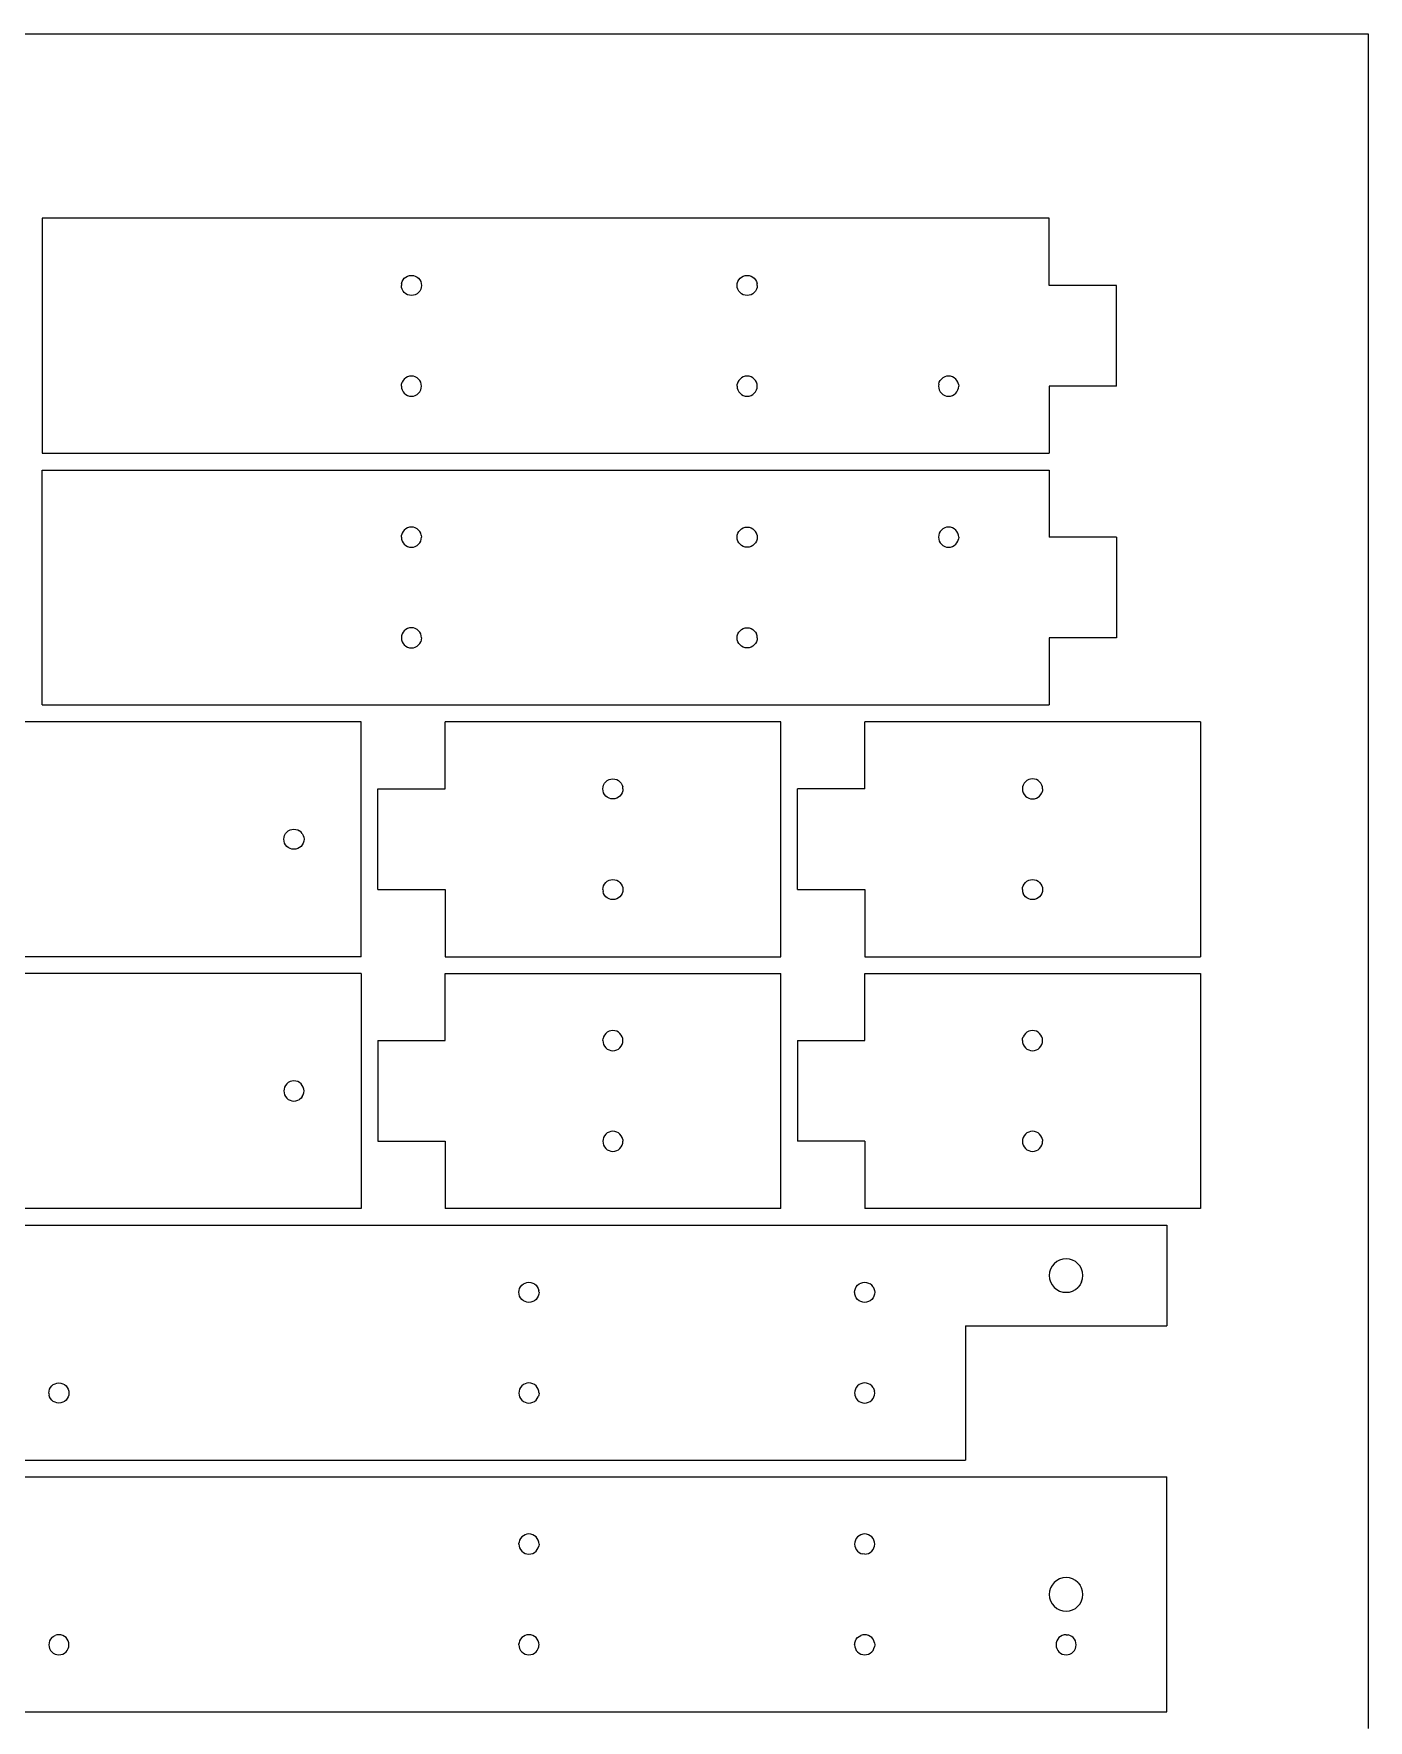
# Model space of a CAD drawing. Extents: x -122 to 122, y -61 to 61.
# Drawn here: x 82.2 to 122, y 10.7 to 61 of the extents above; entities that cross this region are included whole.
import ezdxf

# ---------------------------------------------------------------- set-up
doc = ezdxf.new("R2010")
doc.units = 0

msp = doc.modelspace()

# ---------------------------------------------------------------- linework, layer by layer
for p, q in [((-122.046, 60.991), (121.954, 60.991)), ((121.954, 60.991), (121.954, 10.491)), ((112.454, 55.491), (82.454, 55.491)), ((82.454, 55.491), (82.454, 48.491)), ((112.454, 53.491), (112.454, 55.491)), ((93.287, 53.74), (93.339, 53.768)), ((93.339, 53.768), (93.395, 53.785)), ((93.395, 53.785), (93.454, 53.791)), ((93.454, 53.791), (93.512, 53.785)), ((93.512, 53.785), (93.569, 53.768)), ((93.569, 53.768), (93.62, 53.74)), ((103.287, 53.74), (103.339, 53.768)), ((103.339, 53.768), (103.395, 53.785)), ((103.395, 53.785), (103.454, 53.791)), ((103.454, 53.791), (103.512, 53.785)), ((103.512, 53.785), (103.569, 53.768)), ((103.569, 53.768), (103.62, 53.74)), ((93.16, 53.549), (93.154, 53.491)), ((93.16, 53.432), (93.154, 53.491)), ((93.154, 53.491), (93.154, 53.491)), ((93.16, 53.549), (93.177, 53.606)), ((93.177, 53.376), (93.16, 53.432)), ((93.177, 53.606), (93.204, 53.657)), ((93.204, 53.324), (93.177, 53.376)), ((93.204, 53.657), (93.242, 53.703)), ((93.242, 53.279), (93.204, 53.324)), ((93.242, 53.703), (93.287, 53.74)), ((93.287, 53.241), (93.242, 53.279)), ((93.62, 53.74), (93.666, 53.703)), ((93.666, 53.279), (93.62, 53.241)), ((93.666, 53.703), (93.703, 53.657)), ((93.703, 53.324), (93.666, 53.279)), ((93.703, 53.657), (93.731, 53.606)), ((93.731, 53.376), (93.703, 53.324)), ((93.731, 53.606), (93.748, 53.549)), ((93.748, 53.432), (93.731, 53.376)), ((93.748, 53.549), (93.754, 53.491)), ((93.754, 53.491), (93.748, 53.432)), ((93.754, 53.491), (93.754, 53.491)), ((103.154, 53.491), (103.16, 53.549)), ((103.16, 53.432), (103.154, 53.491)), ((103.154, 53.491), (103.154, 53.491)), ((103.16, 53.549), (103.177, 53.606)), ((103.177, 53.376), (103.16, 53.432)), ((103.177, 53.606), (103.204, 53.657)), ((103.204, 53.324), (103.177, 53.376)), ((103.204, 53.657), (103.242, 53.703)), ((103.242, 53.279), (103.204, 53.324)), ((103.242, 53.703), (103.287, 53.74)), ((103.287, 53.241), (103.242, 53.279)), ((103.62, 53.74), (103.666, 53.703)), ((103.666, 53.279), (103.62, 53.241)), ((103.666, 53.703), (103.703, 53.657)), ((103.703, 53.324), (103.666, 53.279)), ((103.703, 53.657), (103.731, 53.606)), ((103.731, 53.376), (103.703, 53.324)), ((103.731, 53.606), (103.748, 53.549)), ((103.748, 53.432), (103.731, 53.376)), ((103.754, 53.491), (103.748, 53.549)), ((103.754, 53.491), (103.748, 53.432)), ((103.754, 53.491), (103.754, 53.491)), ((114.454, 53.491), (112.454, 53.491)), ((114.454, 50.491), (114.454, 53.491)), ((93.339, 53.214), (93.287, 53.241)), ((93.395, 53.197), (93.339, 53.214)), ((93.454, 53.191), (93.395, 53.197)), ((93.512, 53.197), (93.454, 53.191)), ((93.569, 53.214), (93.512, 53.197)), ((93.62, 53.241), (93.569, 53.214)), ((103.339, 53.214), (103.287, 53.241)), ((103.395, 53.197), (103.339, 53.214)), ((103.454, 53.191), (103.395, 53.197)), ((103.512, 53.197), (103.454, 53.191)), ((103.569, 53.214), (103.512, 53.197)), ((103.62, 53.241), (103.569, 53.214)), ((93.339, 50.768), (93.287, 50.74)), ((93.395, 50.785), (93.339, 50.768)), ((93.454, 50.791), (93.395, 50.785)), ((93.512, 50.785), (93.454, 50.791)), ((93.569, 50.768), (93.512, 50.785)), ((93.62, 50.74), (93.569, 50.768)), ((103.339, 50.768), (103.287, 50.74)), ((103.395, 50.785), (103.339, 50.768)), ((103.454, 50.791), (103.395, 50.785)), ((103.512, 50.785), (103.454, 50.791)), ((103.569, 50.768), (103.512, 50.785)), ((103.62, 50.74), (103.569, 50.768)), ((109.339, 50.768), (109.287, 50.74)), ((109.395, 50.785), (109.339, 50.768)), ((109.454, 50.791), (109.395, 50.785)), ((109.512, 50.785), (109.454, 50.791)), ((109.569, 50.768), (109.512, 50.785)), ((109.62, 50.74), (109.569, 50.768)), ((93.154, 50.491), (93.16, 50.549)), ((93.154, 50.491), (93.154, 50.491)), ((93.154, 50.491), (93.16, 50.432)), ((93.16, 50.549), (93.177, 50.606)), ((93.16, 50.432), (93.177, 50.376)), ((93.204, 50.657), (93.177, 50.606)), ((93.177, 50.376), (93.204, 50.324)), ((93.242, 50.703), (93.204, 50.657)), ((93.204, 50.324), (93.242, 50.279)), ((93.287, 50.74), (93.242, 50.703)), ((93.242, 50.279), (93.287, 50.241)), ((93.666, 50.703), (93.62, 50.74)), ((93.62, 50.241), (93.666, 50.279)), ((93.703, 50.657), (93.666, 50.703)), ((93.666, 50.279), (93.703, 50.324)), ((93.731, 50.606), (93.703, 50.657)), ((93.703, 50.324), (93.731, 50.376)), ((93.748, 50.549), (93.731, 50.606)), ((93.731, 50.376), (93.748, 50.432)), ((93.754, 50.491), (93.748, 50.549)), ((93.748, 50.432), (93.754, 50.491)), ((93.754, 50.491), (93.754, 50.491)), ((103.154, 50.491), (103.16, 50.549)), ((103.154, 50.491), (103.154, 50.491)), ((103.154, 50.491), (103.16, 50.432)), ((103.177, 50.606), (103.16, 50.549)), ((103.16, 50.432), (103.177, 50.376)), ((103.204, 50.657), (103.177, 50.606)), ((103.177, 50.376), (103.204, 50.324)), ((103.242, 50.703), (103.204, 50.657)), ((103.204, 50.324), (103.242, 50.279)), ((103.287, 50.74), (103.242, 50.703)), ((103.242, 50.279), (103.287, 50.241)), ((103.666, 50.703), (103.62, 50.74)), ((103.62, 50.241), (103.666, 50.279)), ((103.703, 50.657), (103.666, 50.703)), ((103.666, 50.279), (103.703, 50.324)), ((103.731, 50.606), (103.703, 50.657)), ((103.703, 50.324), (103.731, 50.376)), ((103.748, 50.549), (103.731, 50.606)), ((103.731, 50.376), (103.748, 50.432)), ((103.754, 50.491), (103.748, 50.549)), ((103.748, 50.432), (103.754, 50.491)), ((103.754, 50.491), (103.754, 50.491)), ((109.16, 50.549), (109.154, 50.491)), ((109.154, 50.491), (109.154, 50.491)), ((109.154, 50.491), (109.16, 50.432)), ((109.16, 50.549), (109.177, 50.606)), ((109.16, 50.432), (109.177, 50.376)), ((109.177, 50.606), (109.204, 50.657)), ((109.177, 50.376), (109.204, 50.324)), ((109.242, 50.703), (109.204, 50.657)), ((109.204, 50.324), (109.242, 50.279)), ((109.287, 50.74), (109.242, 50.703)), ((109.242, 50.279), (109.287, 50.241)), ((109.666, 50.703), (109.62, 50.74)), ((109.62, 50.241), (109.666, 50.279)), ((109.703, 50.657), (109.666, 50.703)), ((109.666, 50.279), (109.703, 50.324)), ((109.731, 50.606), (109.703, 50.657)), ((109.703, 50.324), (109.731, 50.376)), ((109.748, 50.549), (109.731, 50.606)), ((109.731, 50.376), (109.748, 50.432)), ((109.748, 50.549), (109.754, 50.491)), ((109.748, 50.432), (109.754, 50.491)), ((109.754, 50.491), (109.754, 50.491)), ((112.454, 50.491), (112.454, 48.491)), ((114.454, 50.491), (112.454, 50.491)), ((93.287, 50.241), (93.339, 50.214)), ((93.339, 50.214), (93.395, 50.197)), ((93.395, 50.197), (93.454, 50.191)), ((93.454, 50.191), (93.512, 50.197)), ((93.512, 50.197), (93.569, 50.214)), ((93.569, 50.214), (93.62, 50.241)), ((103.287, 50.241), (103.339, 50.214)), ((103.339, 50.214), (103.395, 50.197)), ((103.395, 50.197), (103.454, 50.191)), ((103.454, 50.191), (103.512, 50.197)), ((103.512, 50.197), (103.569, 50.214)), ((103.569, 50.214), (103.62, 50.241)), ((109.287, 50.241), (109.339, 50.214)), ((109.339, 50.214), (109.395, 50.197)), ((109.395, 50.197), (109.454, 50.191)), ((109.454, 50.191), (109.512, 50.197)), ((109.512, 50.197), (109.569, 50.214)), ((109.569, 50.214), (109.62, 50.241)), ((82.454, 48.491), (112.454, 48.491)), ((82.454, 47.991), (112.454, 47.991)), ((82.454, 40.991), (82.454, 47.991)), ((112.454, 47.991), (112.454, 45.991)), ((93.287, 46.24), (93.242, 46.203)), ((93.339, 46.268), (93.287, 46.24)), ((93.395, 46.285), (93.339, 46.268)), ((93.454, 46.291), (93.395, 46.285)), ((93.512, 46.285), (93.454, 46.291)), ((93.569, 46.268), (93.512, 46.285)), ((93.621, 46.24), (93.569, 46.268)), ((93.666, 46.203), (93.621, 46.24)), ((103.242, 46.203), (103.287, 46.24)), ((103.287, 46.24), (103.339, 46.268)), ((103.339, 46.268), (103.395, 46.285)), ((103.395, 46.285), (103.454, 46.291)), ((103.454, 46.291), (103.512, 46.285)), ((103.512, 46.285), (103.569, 46.268)), ((103.569, 46.268), (103.621, 46.24)), ((103.621, 46.24), (103.666, 46.203)), ((109.287, 46.24), (109.242, 46.203)), ((109.339, 46.268), (109.287, 46.24)), ((109.395, 46.285), (109.339, 46.268)), ((109.454, 46.291), (109.395, 46.285)), ((109.512, 46.285), (109.454, 46.291)), ((109.569, 46.268), (109.512, 46.285)), ((109.621, 46.24), (109.569, 46.268)), ((109.666, 46.203), (109.621, 46.24)), ((93.154, 45.991), (93.16, 46.049)), ((93.154, 45.991), (93.154, 45.991)), ((93.154, 45.991), (93.16, 45.932)), ((93.177, 46.106), (93.16, 46.049)), ((93.16, 45.932), (93.177, 45.876)), ((93.204, 46.157), (93.177, 46.106)), ((93.177, 45.876), (93.204, 45.824)), ((93.242, 46.203), (93.204, 46.157)), ((93.204, 45.824), (93.242, 45.779)), ((93.242, 45.779), (93.287, 45.741)), ((93.287, 45.741), (93.339, 45.714)), ((93.569, 45.714), (93.621, 45.741)), ((93.621, 45.741), (93.666, 45.779)), ((93.703, 46.157), (93.666, 46.203)), ((93.666, 45.779), (93.703, 45.824)), ((93.731, 46.106), (93.703, 46.157)), ((93.703, 45.824), (93.731, 45.876)), ((93.748, 46.049), (93.731, 46.106)), ((93.731, 45.876), (93.748, 45.932)), ((93.748, 46.049), (93.754, 45.991)), ((93.748, 45.932), (93.754, 45.991)), ((93.754, 45.991), (93.754, 45.991)), ((103.154, 45.991), (103.16, 46.049)), ((103.16, 45.932), (103.154, 45.991)), ((103.154, 45.991), (103.154, 45.991)), ((103.16, 46.049), (103.177, 46.106)), ((103.177, 45.876), (103.16, 45.932)), ((103.177, 46.106), (103.204, 46.157)), ((103.204, 45.824), (103.177, 45.876)), ((103.204, 46.157), (103.242, 46.203)), ((103.242, 45.779), (103.204, 45.824)), ((103.287, 45.741), (103.242, 45.779)), ((103.339, 45.714), (103.287, 45.741)), ((103.621, 45.741), (103.569, 45.714)), ((103.666, 45.779), (103.621, 45.741)), ((103.666, 46.203), (103.703, 46.157)), ((103.703, 45.824), (103.666, 45.779)), ((103.731, 46.106), (103.703, 46.157)), ((103.731, 45.876), (103.703, 45.824)), ((103.748, 46.049), (103.731, 46.106)), ((103.748, 45.932), (103.731, 45.876)), ((103.748, 46.049), (103.754, 45.991)), ((103.754, 45.991), (103.748, 45.932)), ((103.754, 45.991), (103.754, 45.991)), ((109.16, 46.049), (109.154, 45.991)), ((109.154, 45.991), (109.16, 45.932)), ((109.154, 45.991), (109.154, 45.991)), ((109.177, 46.106), (109.16, 46.049)), ((109.16, 45.932), (109.177, 45.876)), ((109.204, 46.157), (109.177, 46.106)), ((109.177, 45.876), (109.204, 45.824)), ((109.242, 46.203), (109.204, 46.157)), ((109.204, 45.824), (109.242, 45.779)), ((109.242, 45.779), (109.287, 45.741)), ((109.287, 45.741), (109.339, 45.714)), ((109.569, 45.714), (109.621, 45.741)), ((109.621, 45.741), (109.666, 45.779)), ((109.703, 46.157), (109.666, 46.203)), ((109.666, 45.779), (109.703, 45.824)), ((109.731, 46.106), (109.703, 46.157)), ((109.703, 45.824), (109.731, 45.876)), ((109.748, 46.049), (109.731, 46.106)), ((109.731, 45.876), (109.748, 45.932)), ((109.754, 45.991), (109.748, 46.049)), ((109.754, 45.991), (109.748, 45.932)), ((109.754, 45.991), (109.754, 45.991)), ((114.454, 45.991), (112.454, 45.991)), ((114.454, 45.991), (114.454, 42.991)), ((93.339, 45.714), (93.395, 45.697)), ((93.395, 45.697), (93.454, 45.691)), ((93.454, 45.691), (93.512, 45.697)), ((93.512, 45.697), (93.569, 45.714)), ((103.395, 45.697), (103.339, 45.714)), ((103.454, 45.691), (103.395, 45.697)), ((103.512, 45.697), (103.454, 45.691)), ((103.569, 45.714), (103.512, 45.697)), ((109.339, 45.714), (109.395, 45.697)), ((109.395, 45.697), (109.454, 45.691)), ((109.454, 45.691), (109.512, 45.697)), ((109.512, 45.697), (109.569, 45.714)), ((93.287, 43.24), (93.242, 43.203)), ((93.339, 43.268), (93.287, 43.24)), ((93.395, 43.285), (93.339, 43.268)), ((93.454, 43.291), (93.395, 43.285)), ((93.512, 43.285), (93.454, 43.291)), ((93.569, 43.268), (93.512, 43.285)), ((93.621, 43.24), (93.569, 43.268)), ((93.666, 43.203), (93.621, 43.24)), ((103.242, 43.203), (103.287, 43.24)), ((103.287, 43.24), (103.339, 43.268)), ((103.339, 43.268), (103.395, 43.285)), ((103.395, 43.285), (103.454, 43.291)), ((103.454, 43.291), (103.512, 43.285)), ((103.512, 43.285), (103.569, 43.268)), ((103.569, 43.268), (103.621, 43.24)), ((103.621, 43.24), (103.666, 43.203)), ((93.16, 43.049), (93.154, 42.991)), ((93.154, 42.991), (93.16, 42.932)), ((93.177, 43.106), (93.16, 43.049)), ((93.16, 42.932), (93.177, 42.876)), ((93.204, 43.157), (93.177, 43.106)), ((93.177, 42.876), (93.204, 42.824)), ((93.242, 43.203), (93.204, 43.157)), ((93.204, 42.824), (93.242, 42.779)), ((93.242, 42.779), (93.287, 42.741)), ((93.287, 42.741), (93.339, 42.714)), ((93.339, 42.714), (93.395, 42.697)), ((93.512, 42.697), (93.569, 42.714)), ((93.569, 42.714), (93.621, 42.741)), ((93.621, 42.741), (93.666, 42.779)), ((93.703, 43.157), (93.666, 43.203)), ((93.666, 42.779), (93.703, 42.824)), ((93.731, 43.106), (93.703, 43.157)), ((93.703, 42.824), (93.731, 42.876)), ((93.748, 43.049), (93.731, 43.106)), ((93.748, 42.932), (93.731, 42.876)), ((93.754, 42.991), (93.748, 43.049)), ((93.754, 42.991), (93.748, 42.932)), ((103.154, 42.991), (103.16, 43.049)), ((103.16, 42.932), (103.154, 42.991)), ((103.16, 43.049), (103.177, 43.106)), ((103.177, 42.876), (103.16, 42.932)), ((103.177, 43.106), (103.204, 43.157)), ((103.204, 42.824), (103.177, 42.876)), ((103.204, 43.157), (103.242, 43.203)), ((103.242, 42.779), (103.204, 42.824)), ((103.287, 42.741), (103.242, 42.779)), ((103.339, 42.714), (103.287, 42.741)), ((103.395, 42.697), (103.339, 42.714)), ((103.569, 42.714), (103.512, 42.697)), ((103.621, 42.741), (103.569, 42.714)), ((103.666, 42.779), (103.621, 42.741)), ((103.666, 43.203), (103.703, 43.157)), ((103.703, 42.824), (103.666, 42.779)), ((103.703, 43.157), (103.731, 43.106)), ((103.731, 42.876), (103.703, 42.824)), ((103.748, 43.049), (103.731, 43.106)), ((103.748, 42.932), (103.731, 42.876)), ((103.754, 42.991), (103.748, 43.049)), ((103.754, 42.991), (103.748, 42.932)), ((112.454, 42.991), (112.454, 40.991)), ((114.454, 42.991), (112.454, 42.991)), ((93.395, 42.697), (93.454, 42.691)), ((93.454, 42.691), (93.512, 42.697)), ((103.454, 42.691), (103.395, 42.697)), ((103.512, 42.697), (103.454, 42.691)), ((82.454, 40.991), (112.454, 40.991)), ((91.954, 40.491), (11.954, 40.491)), ((91.954, 33.491), (91.954, 40.491)), ((94.454, 38.491), (94.454, 40.491)), ((104.454, 40.491), (94.454, 40.491)), ((104.454, 33.491), (104.454, 40.491)), ((106.954, 38.491), (106.954, 40.491)), ((116.954, 40.491), (106.954, 40.491)), ((116.954, 40.491), (116.954, 33.491)), ((99.204, 38.657), (99.242, 38.703)), ((99.242, 38.703), (99.287, 38.74)), ((99.287, 38.74), (99.339, 38.768)), ((99.339, 38.768), (99.395, 38.785)), ((99.395, 38.785), (99.454, 38.791)), ((99.454, 38.791), (99.512, 38.785)), ((99.512, 38.785), (99.569, 38.768)), ((99.569, 38.768), (99.621, 38.74)), ((99.621, 38.74), (99.666, 38.703)), ((99.666, 38.703), (99.703, 38.657)), ((111.742, 38.703), (111.704, 38.657)), ((111.787, 38.74), (111.742, 38.703)), ((111.839, 38.768), (111.787, 38.74)), ((111.895, 38.785), (111.839, 38.768)), ((111.954, 38.791), (111.895, 38.785)), ((112.012, 38.785), (111.954, 38.791)), ((112.069, 38.768), (112.012, 38.785)), ((112.121, 38.74), (112.069, 38.768)), ((112.166, 38.703), (112.121, 38.74)), ((112.203, 38.657), (112.166, 38.703)), ((92.454, 35.491), (92.454, 38.491)), ((92.454, 38.491), (94.454, 38.491)), ((99.154, 38.491), (99.16, 38.549)), ((99.16, 38.432), (99.154, 38.491)), ((99.154, 38.491), (99.154, 38.491)), ((99.16, 38.549), (99.177, 38.606)), ((99.177, 38.376), (99.16, 38.432)), ((99.177, 38.606), (99.204, 38.657)), ((99.204, 38.324), (99.177, 38.376)), ((99.242, 38.279), (99.204, 38.324)), ((99.287, 38.241), (99.242, 38.279)), ((99.339, 38.214), (99.287, 38.241)), ((99.395, 38.197), (99.339, 38.214)), ((99.454, 38.191), (99.395, 38.197)), ((99.512, 38.197), (99.454, 38.191)), ((99.569, 38.214), (99.512, 38.197)), ((99.621, 38.241), (99.569, 38.214)), ((99.666, 38.279), (99.621, 38.241)), ((99.703, 38.324), (99.666, 38.279)), ((99.703, 38.657), (99.731, 38.606)), ((99.731, 38.376), (99.703, 38.324)), ((99.731, 38.606), (99.748, 38.549)), ((99.748, 38.432), (99.731, 38.376)), ((99.754, 38.491), (99.748, 38.549)), ((99.754, 38.491), (99.748, 38.432)), ((99.754, 38.491), (99.754, 38.491)), ((106.954, 38.491), (104.954, 38.491)), ((104.954, 35.491), (104.954, 38.491)), ((111.66, 38.549), (111.654, 38.491)), ((111.654, 38.491), (111.66, 38.432)), ((111.654, 38.491), (111.654, 38.491)), ((111.677, 38.606), (111.66, 38.549)), ((111.66, 38.432), (111.677, 38.376)), ((111.704, 38.657), (111.677, 38.606)), ((111.677, 38.376), (111.704, 38.324)), ((111.704, 38.324), (111.742, 38.279)), ((111.742, 38.279), (111.787, 38.241)), ((111.787, 38.241), (111.839, 38.214)), ((111.839, 38.214), (111.895, 38.197)), ((111.895, 38.197), (111.954, 38.191)), ((111.954, 38.191), (112.012, 38.197)), ((112.012, 38.197), (112.069, 38.214)), ((112.069, 38.214), (112.121, 38.241)), ((112.121, 38.241), (112.166, 38.279)), ((112.166, 38.279), (112.203, 38.324)), ((112.231, 38.606), (112.203, 38.657)), ((112.203, 38.324), (112.231, 38.376)), ((112.248, 38.549), (112.231, 38.606)), ((112.248, 38.432), (112.231, 38.376)), ((112.254, 38.491), (112.248, 38.549)), ((112.254, 38.491), (112.248, 38.432)), ((112.254, 38.491), (112.254, 38.491)), ((89.704, 37.158), (89.742, 37.203)), ((89.742, 37.203), (89.787, 37.24)), ((89.787, 37.24), (89.839, 37.268)), ((89.839, 37.268), (89.895, 37.285)), ((89.895, 37.285), (89.954, 37.291)), ((89.954, 37.291), (90.012, 37.285)), ((90.012, 37.285), (90.069, 37.268)), ((90.069, 37.268), (90.121, 37.24)), ((90.166, 37.203), (90.121, 37.24)), ((90.203, 37.158), (90.166, 37.203)), ((89.654, 36.991), (89.66, 37.049)), ((89.66, 36.932), (89.654, 36.991)), ((89.66, 37.049), (89.677, 37.106)), ((89.677, 36.876), (89.66, 36.932)), ((89.677, 37.106), (89.704, 37.158)), ((89.704, 36.824), (89.677, 36.876)), ((89.742, 36.779), (89.704, 36.824)), ((89.787, 36.741), (89.742, 36.779)), ((89.839, 36.714), (89.787, 36.741)), ((89.895, 36.697), (89.839, 36.714)), ((89.954, 36.691), (89.895, 36.697)), ((90.012, 36.697), (89.954, 36.691)), ((90.069, 36.714), (90.012, 36.697)), ((90.121, 36.741), (90.069, 36.714)), ((90.166, 36.779), (90.121, 36.741)), ((90.203, 36.824), (90.166, 36.779)), ((90.203, 37.158), (90.231, 37.106)), ((90.231, 36.876), (90.203, 36.824)), ((90.231, 37.106), (90.248, 37.049)), ((90.248, 36.932), (90.231, 36.876)), ((90.248, 37.049), (90.254, 36.991)), ((90.254, 36.991), (90.248, 36.932)), ((99.204, 35.657), (99.242, 35.703)), ((99.242, 35.703), (99.287, 35.74)), ((99.287, 35.74), (99.339, 35.768)), ((99.339, 35.768), (99.395, 35.785)), ((99.395, 35.785), (99.454, 35.791)), ((99.454, 35.791), (99.512, 35.785)), ((99.512, 35.785), (99.569, 35.768)), ((99.569, 35.768), (99.621, 35.74)), ((99.621, 35.74), (99.666, 35.703)), ((99.666, 35.703), (99.703, 35.657)), ((111.704, 35.657), (111.742, 35.703)), ((111.742, 35.703), (111.787, 35.74)), ((111.787, 35.74), (111.839, 35.768)), ((111.839, 35.768), (111.895, 35.785)), ((111.895, 35.785), (111.954, 35.791)), ((111.954, 35.791), (112.012, 35.785)), ((112.012, 35.785), (112.069, 35.768)), ((112.069, 35.768), (112.121, 35.74)), ((112.121, 35.74), (112.166, 35.703)), ((112.166, 35.703), (112.203, 35.657)), ((92.454, 35.491), (94.454, 35.491)), ((94.454, 35.491), (94.454, 33.491)), ((99.154, 35.491), (99.16, 35.549)), ((99.154, 35.491), (99.16, 35.432)), ((99.16, 35.549), (99.177, 35.606)), ((99.177, 35.376), (99.16, 35.432)), ((99.177, 35.606), (99.204, 35.657)), ((99.204, 35.324), (99.177, 35.376)), ((99.242, 35.279), (99.204, 35.324)), ((99.287, 35.241), (99.242, 35.279)), ((99.339, 35.214), (99.287, 35.241)), ((99.395, 35.197), (99.339, 35.214)), ((99.454, 35.191), (99.395, 35.197)), ((99.512, 35.197), (99.454, 35.191)), ((99.569, 35.214), (99.512, 35.197)), ((99.621, 35.241), (99.569, 35.214)), ((99.666, 35.279), (99.621, 35.241)), ((99.703, 35.324), (99.666, 35.279)), ((99.703, 35.657), (99.731, 35.606)), ((99.731, 35.376), (99.703, 35.324)), ((99.731, 35.606), (99.748, 35.549)), ((99.748, 35.432), (99.731, 35.376)), ((99.748, 35.549), (99.754, 35.491)), ((99.754, 35.491), (99.748, 35.432)), ((104.954, 35.491), (106.954, 35.491)), ((106.954, 35.491), (106.954, 33.491)), ((111.654, 35.491), (111.66, 35.549)), ((111.654, 35.491), (111.66, 35.432)), ((111.66, 35.549), (111.677, 35.606)), ((111.66, 35.432), (111.677, 35.376)), ((111.677, 35.606), (111.704, 35.657)), ((111.704, 35.324), (111.677, 35.376)), ((111.742, 35.279), (111.704, 35.324)), ((111.787, 35.241), (111.742, 35.279)), ((111.839, 35.214), (111.787, 35.241)), ((111.895, 35.197), (111.839, 35.214)), ((111.954, 35.191), (111.895, 35.197)), ((112.012, 35.197), (111.954, 35.191)), ((112.069, 35.214), (112.012, 35.197)), ((112.121, 35.241), (112.069, 35.214)), ((112.166, 35.279), (112.121, 35.241)), ((112.203, 35.324), (112.166, 35.279)), ((112.203, 35.657), (112.231, 35.606)), ((112.231, 35.376), (112.203, 35.324)), ((112.231, 35.606), (112.248, 35.549)), ((112.248, 35.432), (112.231, 35.376)), ((112.248, 35.549), (112.254, 35.491)), ((112.254, 35.491), (112.248, 35.432)), ((91.954, 33.491), (11.954, 33.491)), ((94.454, 33.491), (104.454, 33.491)), ((106.954, 33.491), (116.954, 33.491)), ((91.954, 32.991), (11.954, 32.991)), ((91.954, 32.991), (91.954, 25.991)), ((94.454, 30.991), (94.454, 32.991)), ((94.454, 32.991), (104.454, 32.991)), ((104.454, 25.991), (104.454, 32.991)), ((106.954, 32.991), (116.954, 32.991)), ((106.954, 30.991), (106.954, 32.991)), ((116.954, 32.991), (116.954, 25.991)), ((99.204, 31.157), (99.177, 31.106)), ((99.242, 31.203), (99.204, 31.157)), ((99.287, 31.24), (99.242, 31.203)), ((99.339, 31.268), (99.287, 31.24)), ((99.395, 31.285), (99.339, 31.268)), ((99.454, 31.291), (99.395, 31.285)), ((99.512, 31.285), (99.454, 31.291)), ((99.569, 31.268), (99.512, 31.285)), ((99.621, 31.24), (99.569, 31.268)), ((99.666, 31.203), (99.621, 31.24)), ((99.703, 31.157), (99.666, 31.203)), ((99.731, 31.106), (99.703, 31.157)), ((111.704, 31.157), (111.677, 31.106)), ((111.742, 31.203), (111.704, 31.157)), ((111.787, 31.24), (111.742, 31.203)), ((111.839, 31.268), (111.787, 31.24)), ((111.895, 31.285), (111.839, 31.268)), ((111.954, 31.291), (111.895, 31.285)), ((112.012, 31.285), (111.954, 31.291)), ((112.069, 31.268), (112.012, 31.285)), ((112.121, 31.24), (112.069, 31.268)), ((112.166, 31.203), (112.121, 31.24)), ((112.203, 31.157), (112.166, 31.203)), ((112.231, 31.106), (112.203, 31.157)), ((92.454, 30.991), (92.454, 27.991)), ((92.454, 30.991), (94.454, 30.991)), ((99.154, 30.991), (99.16, 31.049)), ((99.154, 30.991), (99.16, 30.932)), ((99.154, 30.991), (99.154, 30.991)), ((99.177, 31.106), (99.16, 31.049)), ((99.16, 30.932), (99.177, 30.876)), ((99.177, 30.876), (99.204, 30.824)), ((99.204, 30.824), (99.242, 30.779)), ((99.242, 30.779), (99.287, 30.741)), ((99.287, 30.741), (99.339, 30.714)), ((99.339, 30.714), (99.395, 30.697)), ((99.395, 30.697), (99.454, 30.691)), ((99.454, 30.691), (99.512, 30.697)), ((99.512, 30.697), (99.569, 30.714)), ((99.569, 30.714), (99.621, 30.741)), ((99.621, 30.741), (99.666, 30.779)), ((99.666, 30.779), (99.703, 30.824)), ((99.703, 30.824), (99.731, 30.876)), ((99.748, 31.049), (99.731, 31.106)), ((99.731, 30.876), (99.748, 30.932)), ((99.754, 30.991), (99.748, 31.049)), ((99.748, 30.932), (99.754, 30.991)), ((99.754, 30.991), (99.754, 30.991)), ((104.954, 30.991), (106.954, 30.991)), ((104.954, 30.991), (104.954, 27.991)), ((111.654, 30.991), (111.66, 31.049)), ((111.654, 30.991), (111.654, 30.991)), ((111.654, 30.991), (111.66, 30.932)), ((111.66, 31.049), (111.677, 31.106)), ((111.66, 30.932), (111.677, 30.876)), ((111.677, 30.876), (111.704, 30.824)), ((111.704, 30.824), (111.742, 30.779)), ((111.742, 30.779), (111.787, 30.741)), ((111.787, 30.741), (111.839, 30.714)), ((111.839, 30.714), (111.895, 30.697)), ((111.895, 30.697), (111.954, 30.691)), ((111.954, 30.691), (112.012, 30.697)), ((112.012, 30.697), (112.069, 30.714)), ((112.069, 30.714), (112.121, 30.741)), ((112.121, 30.741), (112.166, 30.779)), ((112.166, 30.779), (112.203, 30.824)), ((112.203, 30.824), (112.231, 30.876)), ((112.248, 31.049), (112.231, 31.106)), ((112.231, 30.876), (112.248, 30.932)), ((112.254, 30.991), (112.248, 31.049)), ((112.248, 30.932), (112.254, 30.991)), ((112.254, 30.991), (112.254, 30.991)), ((89.704, 29.657), (89.677, 29.606)), ((89.742, 29.703), (89.704, 29.657)), ((89.787, 29.74), (89.742, 29.703)), ((89.839, 29.768), (89.787, 29.74)), ((89.895, 29.785), (89.839, 29.768)), ((89.954, 29.791), (89.895, 29.785)), ((90.012, 29.785), (89.954, 29.791)), ((90.069, 29.768), (90.012, 29.785)), ((90.121, 29.74), (90.069, 29.768)), ((90.166, 29.703), (90.121, 29.74)), ((90.203, 29.657), (90.166, 29.703)), ((90.231, 29.606), (90.203, 29.657)), ((89.66, 29.549), (89.654, 29.491)), ((89.654, 29.491), (89.66, 29.432)), ((89.677, 29.606), (89.66, 29.549)), ((89.66, 29.432), (89.677, 29.376)), ((89.677, 29.376), (89.704, 29.324)), ((89.704, 29.324), (89.742, 29.279)), ((89.742, 29.279), (89.787, 29.241)), ((89.787, 29.241), (89.839, 29.214)), ((89.839, 29.214), (89.895, 29.197)), ((89.895, 29.197), (89.954, 29.191)), ((89.954, 29.191), (90.012, 29.197)), ((90.012, 29.197), (90.069, 29.214)), ((90.069, 29.214), (90.121, 29.241)), ((90.166, 29.279), (90.121, 29.241)), ((90.203, 29.324), (90.166, 29.279)), ((90.203, 29.324), (90.231, 29.376)), ((90.248, 29.549), (90.231, 29.606)), ((90.231, 29.376), (90.248, 29.432)), ((90.254, 29.491), (90.248, 29.549)), ((90.248, 29.432), (90.254, 29.491)), ((99.204, 28.157), (99.177, 28.106)), ((99.242, 28.203), (99.204, 28.157)), ((99.287, 28.24), (99.242, 28.203)), ((99.339, 28.268), (99.287, 28.24)), ((99.395, 28.285), (99.339, 28.268)), ((99.454, 28.291), (99.395, 28.285)), ((99.512, 28.285), (99.454, 28.291)), ((99.569, 28.268), (99.512, 28.285)), ((99.621, 28.24), (99.569, 28.268)), ((99.666, 28.203), (99.621, 28.24)), ((99.703, 28.157), (99.666, 28.203)), ((99.731, 28.106), (99.703, 28.157)), ((111.704, 28.157), (111.677, 28.106)), ((111.742, 28.203), (111.704, 28.157)), ((111.787, 28.24), (111.742, 28.203)), ((111.839, 28.268), (111.787, 28.24)), ((111.895, 28.285), (111.839, 28.268)), ((111.954, 28.291), (111.895, 28.285)), ((112.012, 28.285), (111.954, 28.291)), ((112.069, 28.268), (112.012, 28.285)), ((112.121, 28.24), (112.069, 28.268)), ((112.166, 28.203), (112.121, 28.24)), ((112.203, 28.157), (112.166, 28.203)), ((112.231, 28.106), (112.203, 28.157)), ((92.454, 27.991), (94.454, 27.991)), ((94.454, 27.991), (94.454, 25.991)), ((99.16, 28.049), (99.154, 27.991)), ((99.154, 27.991), (99.154, 27.991)), ((99.154, 27.991), (99.16, 27.932)), ((99.177, 28.106), (99.16, 28.049)), ((99.16, 27.932), (99.177, 27.876)), ((99.177, 27.876), (99.204, 27.824)), ((99.204, 27.824), (99.242, 27.779)), ((99.242, 27.779), (99.287, 27.741)), ((99.287, 27.741), (99.339, 27.714)), ((99.339, 27.714), (99.395, 27.697)), ((99.395, 27.697), (99.454, 27.691)), ((99.454, 27.691), (99.512, 27.697)), ((99.512, 27.697), (99.569, 27.714)), ((99.569, 27.714), (99.621, 27.741)), ((99.621, 27.741), (99.666, 27.779)), ((99.666, 27.779), (99.703, 27.824)), ((99.703, 27.824), (99.731, 27.876)), ((99.748, 28.049), (99.731, 28.106)), ((99.731, 27.876), (99.748, 27.932)), ((99.748, 28.049), (99.754, 27.991)), ((99.748, 27.932), (99.754, 27.991)), ((99.754, 27.991), (99.754, 27.991)), ((106.954, 27.991), (104.954, 27.991)), ((106.954, 27.991), (106.954, 25.991)), ((111.66, 28.049), (111.654, 27.991)), ((111.654, 27.991), (111.654, 27.991)), ((111.654, 27.991), (111.66, 27.932)), ((111.677, 28.106), (111.66, 28.049)), ((111.66, 27.932), (111.677, 27.876)), ((111.677, 27.876), (111.704, 27.824)), ((111.704, 27.824), (111.742, 27.779)), ((111.742, 27.779), (111.787, 27.741)), ((111.787, 27.741), (111.839, 27.714)), ((111.839, 27.714), (111.895, 27.697)), ((111.895, 27.697), (111.954, 27.691)), ((111.954, 27.691), (112.012, 27.697)), ((112.012, 27.697), (112.069, 27.714)), ((112.069, 27.714), (112.121, 27.741)), ((112.121, 27.741), (112.166, 27.779)), ((112.166, 27.779), (112.203, 27.824)), ((112.203, 27.824), (112.231, 27.876)), ((112.248, 28.049), (112.231, 28.106)), ((112.231, 27.876), (112.248, 27.932)), ((112.248, 28.049), (112.254, 27.991)), ((112.248, 27.932), (112.254, 27.991)), ((112.254, 27.991), (112.254, 27.991)), ((91.954, 25.991), (11.954, 25.991)), ((104.454, 25.991), (94.454, 25.991)), ((116.954, 25.991), (106.954, 25.991)), ((65.954, 25.491), (115.954, 25.491)), ((115.954, 25.491), (115.954, 22.491)), ((112.492, 24.182), (112.463, 24.088)), ((112.538, 24.268), (112.492, 24.182)), ((112.6, 24.344), (112.538, 24.268)), ((112.676, 24.406), (112.6, 24.344)), ((112.762, 24.453), (112.676, 24.406)), ((112.856, 24.481), (112.762, 24.453)), ((112.954, 24.491), (112.856, 24.481)), ((113.051, 24.481), (112.954, 24.491)), ((113.145, 24.453), (113.051, 24.481)), ((113.232, 24.406), (113.145, 24.453)), ((113.307, 24.344), (113.232, 24.406)), ((113.37, 24.268), (113.307, 24.344)), ((113.416, 24.182), (113.37, 24.268)), ((113.444, 24.088), (113.416, 24.182)), ((96.677, 23.606), (96.704, 23.657)), ((96.704, 23.657), (96.742, 23.703)), ((96.742, 23.703), (96.787, 23.74)), ((96.787, 23.74), (96.839, 23.768)), ((96.839, 23.768), (96.895, 23.785)), ((96.895, 23.785), (96.954, 23.791)), ((96.954, 23.791), (97.012, 23.785)), ((97.012, 23.785), (97.069, 23.768)), ((97.069, 23.768), (97.12, 23.74)), ((97.12, 23.74), (97.166, 23.703)), ((97.166, 23.703), (97.203, 23.657)), ((97.203, 23.657), (97.231, 23.606)), ((106.677, 23.606), (106.704, 23.657)), ((106.704, 23.657), (106.742, 23.703)), ((106.742, 23.703), (106.787, 23.74)), ((106.787, 23.74), (106.839, 23.768)), ((106.839, 23.768), (106.895, 23.785)), ((106.895, 23.785), (106.954, 23.791)), ((106.954, 23.791), (107.012, 23.785)), ((107.012, 23.785), (107.069, 23.768)), ((107.069, 23.768), (107.12, 23.74)), ((107.166, 23.703), (107.12, 23.74)), ((107.203, 23.657), (107.166, 23.703)), ((107.203, 23.657), (107.231, 23.606)), ((112.463, 24.088), (112.454, 23.991)), ((112.454, 23.991), (112.463, 23.893)), ((112.463, 23.893), (112.492, 23.799)), ((112.492, 23.799), (112.538, 23.713)), ((112.538, 23.713), (112.6, 23.637)), ((112.6, 23.637), (112.676, 23.575)), ((113.232, 23.575), (113.307, 23.637)), ((113.37, 23.713), (113.307, 23.637)), ((113.416, 23.799), (113.37, 23.713)), ((113.416, 23.799), (113.444, 23.893)), ((113.454, 23.991), (113.444, 24.088)), ((113.444, 23.893), (113.454, 23.991)), ((96.654, 23.491), (96.66, 23.549)), ((96.66, 23.432), (96.654, 23.491)), ((96.66, 23.549), (96.677, 23.606)), ((96.677, 23.376), (96.66, 23.432)), ((96.704, 23.324), (96.677, 23.376)), ((96.742, 23.279), (96.704, 23.324)), ((96.787, 23.241), (96.742, 23.279)), ((96.839, 23.214), (96.787, 23.241)), ((96.895, 23.196), (96.839, 23.214)), ((96.954, 23.191), (96.895, 23.196)), ((97.012, 23.196), (96.954, 23.191)), ((97.069, 23.214), (97.012, 23.196)), ((97.12, 23.241), (97.069, 23.214)), ((97.166, 23.279), (97.12, 23.241)), ((97.203, 23.324), (97.166, 23.279)), ((97.231, 23.376), (97.203, 23.324)), ((97.231, 23.606), (97.248, 23.549)), ((97.248, 23.432), (97.231, 23.376)), ((97.252, 23.514), (97.248, 23.549)), ((97.254, 23.491), (97.248, 23.432)), ((97.254, 23.491), (97.252, 23.514)), ((106.654, 23.491), (106.66, 23.549)), ((106.656, 23.467), (106.654, 23.491)), ((106.66, 23.432), (106.656, 23.467)), ((106.66, 23.549), (106.677, 23.606)), ((106.677, 23.376), (106.66, 23.432)), ((106.704, 23.324), (106.677, 23.376)), ((106.742, 23.279), (106.704, 23.324)), ((106.787, 23.241), (106.742, 23.279)), ((106.839, 23.214), (106.787, 23.241)), ((106.895, 23.196), (106.839, 23.214)), ((106.954, 23.191), (106.895, 23.196)), ((107.012, 23.196), (106.954, 23.191)), ((107.069, 23.214), (107.012, 23.196)), ((107.12, 23.241), (107.069, 23.214)), ((107.166, 23.279), (107.12, 23.241)), ((107.203, 23.324), (107.166, 23.279)), ((107.231, 23.376), (107.203, 23.324)), ((107.231, 23.606), (107.248, 23.549)), ((107.248, 23.432), (107.231, 23.376)), ((107.248, 23.549), (107.254, 23.491)), ((107.254, 23.491), (107.248, 23.432)), ((112.676, 23.575), (112.762, 23.529)), ((112.762, 23.529), (112.856, 23.5)), ((112.856, 23.5), (112.954, 23.491)), ((112.954, 23.491), (113.051, 23.5)), ((113.051, 23.5), (113.145, 23.529)), ((113.145, 23.529), (113.232, 23.575)), ((109.954, 22.491), (109.954, 18.491)), ((109.954, 22.491), (115.954, 22.491)), ((82.66, 20.549), (82.677, 20.606)), ((82.677, 20.606), (82.704, 20.657)), ((82.704, 20.657), (82.742, 20.703)), ((82.742, 20.703), (82.787, 20.74)), ((82.787, 20.74), (82.839, 20.768)), ((82.839, 20.768), (82.895, 20.785)), ((82.895, 20.785), (82.954, 20.791)), ((82.954, 20.791), (83.012, 20.785)), ((83.012, 20.785), (83.069, 20.768)), ((83.069, 20.768), (83.12, 20.74)), ((83.12, 20.74), (83.166, 20.703)), ((83.166, 20.703), (83.203, 20.657)), ((83.203, 20.657), (83.231, 20.606)), ((83.231, 20.606), (83.248, 20.549)), ((96.677, 20.606), (96.66, 20.549)), ((96.704, 20.657), (96.677, 20.606)), ((96.742, 20.703), (96.704, 20.657)), ((96.787, 20.74), (96.742, 20.703)), ((96.839, 20.768), (96.787, 20.74)), ((96.895, 20.785), (96.839, 20.768)), ((96.954, 20.791), (96.895, 20.785)), ((97.012, 20.785), (96.954, 20.791)), ((97.069, 20.768), (97.012, 20.785)), ((97.12, 20.74), (97.069, 20.768)), ((97.166, 20.703), (97.12, 20.74)), ((97.203, 20.657), (97.166, 20.703)), ((97.231, 20.606), (97.203, 20.657)), ((97.248, 20.549), (97.231, 20.606)), ((106.677, 20.606), (106.66, 20.549)), ((106.704, 20.657), (106.677, 20.606)), ((106.742, 20.703), (106.704, 20.657)), ((106.787, 20.74), (106.742, 20.703)), ((106.839, 20.768), (106.787, 20.74)), ((106.895, 20.785), (106.839, 20.768)), ((106.954, 20.791), (106.895, 20.785)), ((107.012, 20.785), (106.954, 20.791)), ((107.069, 20.768), (107.012, 20.785)), ((107.12, 20.74), (107.069, 20.768)), ((107.166, 20.703), (107.12, 20.74)), ((107.203, 20.657), (107.166, 20.703)), ((107.203, 20.657), (107.231, 20.606)), ((107.231, 20.606), (107.248, 20.549)), ((82.654, 20.491), (82.66, 20.549)), ((82.654, 20.491), (82.656, 20.467)), ((82.656, 20.467), (82.66, 20.432)), ((82.677, 20.376), (82.66, 20.432)), ((82.704, 20.324), (82.677, 20.376)), ((82.742, 20.279), (82.704, 20.324)), ((82.787, 20.241), (82.742, 20.279)), ((82.839, 20.214), (82.787, 20.241)), ((82.895, 20.196), (82.839, 20.214)), ((82.954, 20.191), (82.895, 20.196)), ((83.012, 20.196), (82.954, 20.191)), ((83.069, 20.214), (83.012, 20.196)), ((83.12, 20.241), (83.069, 20.214)), ((83.166, 20.279), (83.12, 20.241)), ((83.203, 20.324), (83.166, 20.279)), ((83.231, 20.376), (83.203, 20.324)), ((83.248, 20.432), (83.231, 20.376)), ((83.248, 20.549), (83.254, 20.491)), ((83.254, 20.491), (83.248, 20.432)), ((96.66, 20.549), (96.654, 20.491)), ((96.654, 20.491), (96.66, 20.432)), ((96.66, 20.432), (96.677, 20.376)), ((96.677, 20.376), (96.704, 20.324)), ((96.704, 20.324), (96.742, 20.279)), ((96.742, 20.279), (96.787, 20.241)), ((96.787, 20.241), (96.839, 20.214)), ((96.839, 20.214), (96.895, 20.196)), ((96.895, 20.196), (96.954, 20.191)), ((96.954, 20.191), (97.012, 20.196)), ((97.012, 20.196), (97.069, 20.214)), ((97.069, 20.214), (97.12, 20.241)), ((97.12, 20.241), (97.166, 20.279)), ((97.166, 20.279), (97.203, 20.324)), ((97.203, 20.324), (97.231, 20.376)), ((97.248, 20.432), (97.231, 20.376)), ((97.252, 20.514), (97.248, 20.549)), ((97.254, 20.491), (97.248, 20.432)), ((97.254, 20.491), (97.252, 20.514)), ((106.66, 20.549), (106.654, 20.491)), ((106.654, 20.491), (106.656, 20.467)), ((106.656, 20.467), (106.66, 20.432)), ((106.66, 20.432), (106.677, 20.376)), ((106.677, 20.376), (106.704, 20.324)), ((106.704, 20.324), (106.742, 20.279)), ((106.742, 20.279), (106.787, 20.241)), ((106.787, 20.241), (106.839, 20.214)), ((106.839, 20.214), (106.895, 20.196)), ((106.895, 20.196), (106.954, 20.191)), ((106.954, 20.191), (107.012, 20.196)), ((107.012, 20.196), (107.069, 20.214)), ((107.069, 20.214), (107.12, 20.241)), ((107.12, 20.241), (107.166, 20.279)), ((107.166, 20.279), (107.203, 20.324)), ((107.203, 20.324), (107.231, 20.376)), ((107.231, 20.376), (107.248, 20.432)), ((107.254, 20.491), (107.248, 20.549)), ((107.248, 20.432), (107.254, 20.491)), ((65.954, 18.491), (109.954, 18.491)), ((65.954, 17.991), (115.954, 17.991)), ((115.954, 10.991), (115.954, 17.991)), ((96.677, 16.106), (96.66, 16.049)), ((96.704, 16.157), (96.677, 16.106)), ((96.742, 16.203), (96.704, 16.157)), ((96.787, 16.24), (96.742, 16.203)), ((96.839, 16.268), (96.787, 16.24)), ((96.895, 16.285), (96.839, 16.268)), ((96.954, 16.291), (96.895, 16.285)), ((97.012, 16.285), (96.954, 16.291)), ((97.069, 16.268), (97.012, 16.285)), ((97.12, 16.24), (97.069, 16.268)), ((97.166, 16.203), (97.12, 16.24)), ((97.203, 16.157), (97.166, 16.203)), ((97.231, 16.106), (97.203, 16.157)), ((97.248, 16.049), (97.231, 16.106)), ((106.677, 16.106), (106.66, 16.049)), ((106.704, 16.157), (106.677, 16.106)), ((106.742, 16.203), (106.704, 16.157)), ((106.787, 16.24), (106.742, 16.203)), ((106.839, 16.268), (106.787, 16.24)), ((106.895, 16.285), (106.839, 16.268)), ((106.954, 16.291), (106.895, 16.285)), ((107.012, 16.285), (106.954, 16.291)), ((107.069, 16.268), (107.012, 16.285)), ((107.12, 16.24), (107.069, 16.268)), ((107.166, 16.203), (107.12, 16.24)), ((107.203, 16.157), (107.166, 16.203)), ((107.231, 16.106), (107.203, 16.157)), ((107.248, 16.049), (107.231, 16.106)), ((96.654, 15.991), (96.656, 16.014)), ((96.654, 15.991), (96.66, 15.932)), ((96.66, 16.049), (96.656, 16.014)), ((96.66, 15.932), (96.677, 15.876)), ((96.677, 15.876), (96.704, 15.824)), ((96.704, 15.824), (96.742, 15.779)), ((96.742, 15.779), (96.787, 15.741)), ((96.787, 15.741), (96.839, 15.714)), ((96.839, 15.714), (96.895, 15.696)), ((96.895, 15.696), (96.954, 15.691)), ((96.954, 15.691), (97.012, 15.696)), ((97.012, 15.696), (97.069, 15.714)), ((97.069, 15.714), (97.12, 15.741)), ((97.12, 15.741), (97.166, 15.779)), ((97.166, 15.779), (97.203, 15.824)), ((97.203, 15.824), (97.231, 15.876)), ((97.231, 15.876), (97.248, 15.932)), ((97.254, 15.991), (97.248, 16.049)), ((97.254, 15.991), (97.248, 15.932)), ((106.66, 16.049), (106.654, 15.991)), ((106.654, 15.991), (106.66, 15.932)), ((106.66, 15.932), (106.677, 15.876)), ((106.677, 15.876), (106.704, 15.824)), ((106.704, 15.824), (106.742, 15.779)), ((106.742, 15.779), (106.787, 15.741)), ((106.787, 15.741), (106.839, 15.714)), ((106.839, 15.714), (106.895, 15.696)), ((106.954, 15.691), (106.895, 15.696)), ((106.954, 15.691), (107.012, 15.696)), ((107.012, 15.696), (107.069, 15.714)), ((107.069, 15.714), (107.12, 15.741)), ((107.12, 15.741), (107.166, 15.779)), ((107.166, 15.779), (107.203, 15.824)), ((107.203, 15.824), (107.231, 15.876)), ((107.231, 15.876), (107.248, 15.932)), ((107.254, 15.991), (107.248, 16.049)), ((107.248, 15.932), (107.254, 15.991)), ((112.463, 14.588), (112.454, 14.491)), ((112.492, 14.682), (112.463, 14.588)), ((112.538, 14.768), (112.492, 14.682)), ((112.6, 14.844), (112.538, 14.768)), ((112.676, 14.906), (112.6, 14.844)), ((112.762, 14.953), (112.676, 14.906)), ((112.856, 14.981), (112.762, 14.953)), ((112.954, 14.991), (112.856, 14.981)), ((113.051, 14.981), (112.954, 14.991)), ((113.145, 14.953), (113.051, 14.981)), ((113.232, 14.906), (113.145, 14.953)), ((113.307, 14.844), (113.232, 14.906)), ((113.307, 14.844), (113.37, 14.768)), ((113.416, 14.682), (113.37, 14.768)), ((113.444, 14.588), (113.416, 14.682)), ((113.454, 14.491), (113.444, 14.588)), ((112.454, 14.491), (112.463, 14.393)), ((112.463, 14.393), (112.492, 14.299)), ((112.492, 14.299), (112.538, 14.213)), ((112.538, 14.213), (112.6, 14.137)), ((112.6, 14.137), (112.676, 14.075)), ((112.676, 14.075), (112.762, 14.029)), ((113.145, 14.029), (113.232, 14.075)), ((113.232, 14.075), (113.307, 14.137)), ((113.307, 14.137), (113.37, 14.213)), ((113.37, 14.213), (113.416, 14.299)), ((113.416, 14.299), (113.444, 14.393)), ((113.444, 14.393), (113.454, 14.491)), ((112.762, 14.029), (112.856, 14)), ((112.856, 14), (112.954, 13.991)), ((112.954, 13.991), (113.051, 14)), ((113.051, 14), (113.145, 14.029)), ((82.677, 13.106), (82.66, 13.049)), ((82.704, 13.157), (82.677, 13.106)), ((82.742, 13.203), (82.704, 13.157)), ((82.742, 13.203), (82.787, 13.24)), ((82.787, 13.24), (82.839, 13.268)), ((82.895, 13.285), (82.839, 13.268)), ((82.954, 13.291), (82.895, 13.285)), ((83.012, 13.285), (82.954, 13.291)), ((83.069, 13.268), (83.012, 13.285)), ((83.12, 13.24), (83.069, 13.268)), ((83.166, 13.203), (83.12, 13.24)), ((83.203, 13.157), (83.166, 13.203)), ((83.231, 13.106), (83.203, 13.157)), ((83.248, 13.049), (83.231, 13.106)), ((96.677, 13.106), (96.66, 13.049)), ((96.704, 13.157), (96.677, 13.106)), ((96.742, 13.203), (96.704, 13.157)), ((96.787, 13.24), (96.742, 13.203)), ((96.839, 13.268), (96.787, 13.24)), ((96.895, 13.285), (96.839, 13.268)), ((96.954, 13.291), (96.895, 13.285)), ((97.012, 13.285), (96.954, 13.291)), ((97.069, 13.268), (97.012, 13.285)), ((97.12, 13.24), (97.069, 13.268)), ((97.166, 13.203), (97.12, 13.24)), ((97.203, 13.157), (97.166, 13.203)), ((97.231, 13.106), (97.203, 13.157)), ((97.248, 13.049), (97.231, 13.106)), ((106.66, 13.049), (106.677, 13.106)), ((106.677, 13.106), (106.704, 13.157)), ((106.704, 13.157), (106.742, 13.203)), ((106.742, 13.203), (106.787, 13.24)), ((106.787, 13.24), (106.839, 13.268)), ((106.895, 13.285), (106.839, 13.268)), ((106.954, 13.291), (106.895, 13.285)), ((107.012, 13.285), (106.954, 13.291)), ((107.069, 13.268), (107.012, 13.285)), ((107.12, 13.24), (107.069, 13.268)), ((107.166, 13.203), (107.12, 13.24)), ((107.203, 13.157), (107.166, 13.203)), ((107.231, 13.106), (107.203, 13.157)), ((107.248, 13.049), (107.231, 13.106)), ((112.677, 13.106), (112.66, 13.049)), ((112.704, 13.157), (112.677, 13.106)), ((112.742, 13.203), (112.704, 13.157)), ((112.787, 13.24), (112.742, 13.203)), ((112.839, 13.268), (112.787, 13.24)), ((112.895, 13.285), (112.839, 13.268)), ((112.954, 13.291), (112.895, 13.285)), ((112.954, 13.291), (113.012, 13.285)), ((113.069, 13.268), (113.012, 13.285)), ((113.12, 13.24), (113.069, 13.268)), ((113.166, 13.203), (113.12, 13.24)), ((113.203, 13.157), (113.166, 13.203)), ((113.231, 13.106), (113.203, 13.157)), ((113.248, 13.049), (113.231, 13.106)), ((82.66, 13.049), (82.654, 12.991)), ((82.654, 12.991), (82.66, 12.932)), ((82.66, 12.932), (82.677, 12.876)), ((82.677, 12.876), (82.704, 12.824)), ((82.704, 12.824), (82.742, 12.779)), ((82.742, 12.779), (82.787, 12.741)), ((82.787, 12.741), (82.839, 12.714)), ((82.839, 12.714), (82.895, 12.696)), ((82.895, 12.696), (82.954, 12.691)), ((82.954, 12.691), (83.012, 12.696)), ((83.012, 12.696), (83.069, 12.714)), ((83.069, 12.714), (83.12, 12.741)), ((83.12, 12.741), (83.166, 12.779)), ((83.166, 12.779), (83.203, 12.824)), ((83.203, 12.824), (83.231, 12.876)), ((83.231, 12.876), (83.248, 12.932)), ((83.254, 12.991), (83.248, 13.049)), ((83.248, 12.932), (83.252, 12.967)), ((83.252, 12.967), (83.254, 12.991)), ((96.654, 12.991), (96.656, 13.014)), ((96.654, 12.991), (96.66, 12.932)), ((96.66, 13.049), (96.656, 13.014)), ((96.66, 12.932), (96.677, 12.876)), ((96.677, 12.876), (96.704, 12.824)), ((96.704, 12.824), (96.742, 12.779)), ((96.742, 12.779), (96.787, 12.741)), ((96.787, 12.741), (96.839, 12.714)), ((96.839, 12.714), (96.895, 12.696)), ((96.895, 12.696), (96.954, 12.691)), ((96.954, 12.691), (97.012, 12.696)), ((97.012, 12.696), (97.069, 12.714)), ((97.069, 12.714), (97.12, 12.741)), ((97.12, 12.741), (97.166, 12.779)), ((97.166, 12.779), (97.203, 12.824)), ((97.203, 12.824), (97.231, 12.876)), ((97.231, 12.876), (97.248, 12.932)), ((97.254, 12.991), (97.248, 13.049)), ((97.248, 12.932), (97.252, 12.967)), ((97.252, 12.967), (97.254, 12.991)), ((106.654, 12.991), (106.656, 13.014)), ((106.654, 12.991), (106.66, 12.932)), ((106.656, 13.014), (106.66, 13.049)), ((106.66, 12.932), (106.677, 12.876)), ((106.677, 12.876), (106.704, 12.824)), ((106.704, 12.824), (106.742, 12.779)), ((106.742, 12.779), (106.787, 12.741)), ((106.787, 12.741), (106.839, 12.714)), ((106.839, 12.714), (106.895, 12.696)), ((106.895, 12.696), (106.954, 12.691)), ((106.954, 12.691), (107.012, 12.696)), ((107.012, 12.696), (107.069, 12.714)), ((107.069, 12.714), (107.12, 12.741)), ((107.12, 12.741), (107.166, 12.779)), ((107.166, 12.779), (107.203, 12.824)), ((107.203, 12.824), (107.231, 12.876)), ((107.231, 12.876), (107.248, 12.932)), ((107.248, 13.049), (107.254, 12.991)), ((107.254, 12.991), (107.248, 12.932)), ((112.66, 13.049), (112.654, 12.991)), ((112.654, 12.991), (112.66, 12.932)), ((112.66, 12.932), (112.677, 12.876)), ((112.677, 12.876), (112.704, 12.824)), ((112.704, 12.824), (112.742, 12.779)), ((112.742, 12.779), (112.787, 12.741)), ((112.787, 12.741), (112.839, 12.714)), ((112.839, 12.714), (112.895, 12.696)), ((112.895, 12.696), (112.954, 12.691)), ((112.954, 12.691), (113.012, 12.696)), ((113.012, 12.696), (113.069, 12.714)), ((113.069, 12.714), (113.12, 12.741)), ((113.12, 12.741), (113.166, 12.779)), ((113.166, 12.779), (113.203, 12.824)), ((113.203, 12.824), (113.231, 12.876)), ((113.231, 12.876), (113.248, 12.932)), ((113.254, 12.991), (113.248, 13.049)), ((113.248, 12.932), (113.254, 12.991)), ((65.954, 10.991), (115.954, 10.991))]:
    msp.add_line(p, q)

doc.saveas('drawing.dxf')
